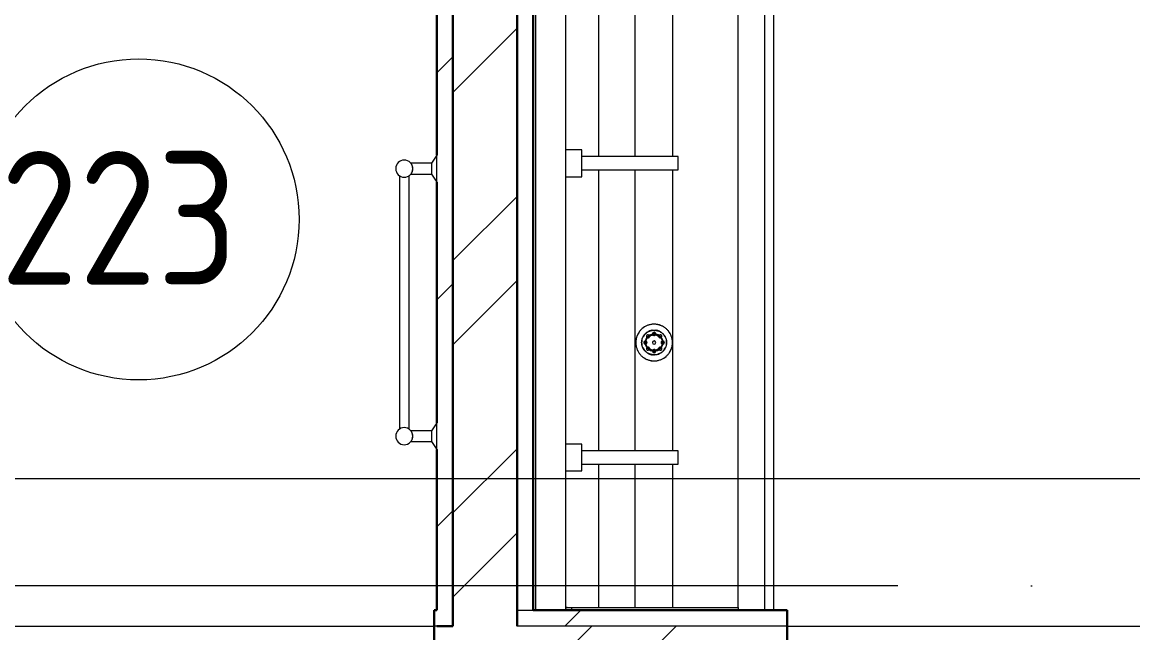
# Model space of a CAD drawing. Header units: millimetres. Extents: x -695119 to 412940, y -249585 to 622758.
# Drawn here: x 312921 to 314997, y 68824 to 69965 of the extents above; entities that cross this region are included whole.
import ezdxf

# ---------------------------------------------------------------- set-up
doc = ezdxf.new("R2010")
doc.units = ezdxf.units.MM
doc.linetypes.add('ADSK_Линия сетки', pattern=[25, 20, -2.5, 0, -2.5])
doc.linetypes.add('ADSK_Сверху', pattern=[450, 300, -150])
for name, color, linetype, lineweight in [('Линии', 7, 'Continuous', 9), ('Марки помещений', 8, 'Continuous', 20), ('Оси', 252, 'Continuous', 9), ('Перекрытие', 252, 'Continuous', 18), ('Сантехника', 252, 'Continuous', 18), ('Стены наружные', 252, 'Continuous', 18), ('Стены штриховка', 7, 'Continuous', 9)]:
    doc.layers.add(name, color=color, linetype=linetype, lineweight=lineweight)
doc.styles.add('GOST Common_2', font='', dxfattribs={"width": 0.9, "height": 250})
doc.styles.get('GOST Common_2').set_extended_font_data('GOST type B')

# ---------------------------------------------------------------- blocks, each defined once
blk = doc.blocks.new('план 2 этажа')
at = {"layer": 'Линии', "color": 251, "linetype": 'ADSK_Сверху', "ltscale": 100, "true_color": 0x636466}
blk.add_line((323395.8, 69111.6), (312565.9, 69111.6), dxfattribs=at)
at = {"layer": 'Марки помещений', "color": 251, "true_color": 0x636466}
blk.add_circle((313138.2, 69596.8), 300, dxfattribs=at)
at = {"layer": 'Оси', "color": 251, "linetype": 'ADSK_Линия сетки', "ltscale": 100, "true_color": 0x636466}
blk.add_line((332058.1, 68911.6), (255080.8, 68911.6), dxfattribs=at)
at = {"layer": 'Перекрытие', "color": 251, "ltscale": 100, "true_color": 0x636466}
blk.add_line((312660.8, 68836.6), (313690.8, 68836.6), dxfattribs=at)
at = {"layer": 'Сантехника', "color": 251, "true_color": 0x636466}
for p, q in [((313880.8, 68866.6), (313880.8, 70536.6)), ((313936.8, 68871.6), (313936.8, 70531.6)), ((314258.9, 68871.6), (314258.9, 70531.6)), ((314308.9, 68866.6), (314308.9, 70536.6)), ((314325.8, 68866.6), (314325.8, 70536.6)), ((313998.2, 69714.1), (313998.2, 70239.2)), ((314066.2, 69714.1), (314066.2, 70239.1)), ((314136.9, 69714.1), (314136.9, 70239.1)), ((313695.8, 69716.6), (313685.8, 69701.6)), ((313695.8, 69716.6), (313685.8, 69701.6)), ((313695.8, 69666.6), (313695.8, 69716.6)), ((313966.8, 69726.6), (313936.8, 69726.6)), ((313966.8, 69676.6), (313966.8, 69726.6)), ((314146.8, 69714.1), (313966.8, 69714.1)), ((314146.8, 69689.1), (314146.8, 69714.1)), ((313685.8, 69701.6), (313647.3, 69701.6)), ((313685.8, 69701.6), (313685.8, 69681.6)), ((313966.8, 69689.1), (314146.8, 69689.1)), ((313998.2, 69164.1), (313998.2, 69689.2)), ((314066.2, 69164.1), (314066.2, 69689.1)), ((314136.9, 69164.1), (314136.9, 69689.1)), ((313625.8, 69679), (313625.8, 69204.3)), ((313643.8, 69204.7), (313643.8, 69679)), ((313647.3, 69681.6), (313685.8, 69681.6)), ((313685.8, 69681.6), (313695.8, 69666.6)), ((313936.8, 69676.6), (313966.8, 69676.6)), ((313695.8, 69216.6), (313685.8, 69201.6)), ((313695.8, 69216.6), (313685.8, 69201.6)), ((313695.8, 69166.6), (313695.8, 69216.6)), ((313685.8, 69201.6), (313647.3, 69201.6)), ((313685.8, 69201.6), (313685.8, 69181.6)), ((313647.3, 69181.6), (313685.8, 69181.6)), ((313685.8, 69181.6), (313695.8, 69166.6)), ((313966.8, 69176.6), (313936.8, 69176.6)), ((313966.8, 69126.6), (313966.8, 69176.6)), ((314146.8, 69164.1), (313966.8, 69164.1)), ((314146.8, 69139.1), (314146.8, 69164.1)), ((313966.8, 69139.1), (314146.8, 69139.1)), ((313998.2, 68871.6), (313998.2, 69139.2)), ((314066.2, 68871.6), (314066.2, 69139.1)), ((314136.9, 68871.6), (314136.9, 69139.1)), ((313936.8, 69126.6), (313966.8, 69126.6)), ((313936.8, 68866.6), (313936.8, 68871.6)), ((313939.2, 68871.6), (313936.8, 68871.6)), ((313936.8, 68871.6), (313936.8, 68866.6)), ((313939.2, 68871.6), (313947.8, 68871.6)), ((313947.8, 68871.6), (314258.9, 68871.6)), ((313947.8, 68866.6), (313947.8, 68871.6)), ((314258.9, 68871.6), (314258.9, 68866.6))]:
    blk.add_line(p, q, dxfattribs=at)
at = {"layer": 'Сантехника', "color": 251, "true_color": 0x636466, "flags": 128}
for points in [[(314136.1, 69366.6), (314136.1, 69368), (314136, 69369.4), (314135.9, 69370.7), (314135.7, 69372.1), (314135.4, 69373.5), (314135.1, 69374.8), (314134.8, 69376.1), (314134.4, 69377.4), (314133.9, 69378.7), (314133.4, 69380), (314132.8, 69381.2), (314132.2, 69382.5), (314131.6, 69383.7), (314130.9, 69384.9), (314130.1, 69386), (314129.3, 69387.1), (314128.5, 69388.2), (314127.6, 69389.3), (314126.7, 69390.3), (314125.7, 69391.2), (314124.7, 69392.2), (314123.7, 69393.1), (314122.6, 69393.9), (314121.5, 69394.7), (314120.3, 69395.5), (314119.2, 69396.2), (314118, 69396.9), (314116.8, 69397.5), (314115.5, 69398.1), (314114.2, 69398.6), (314113, 69399.1), (314111.6, 69399.5), (314110.3, 69399.9), (314109, 69400.2), (314107.6, 69400.4), (314106.3, 69400.6), (314104.9, 69400.8), (314103.6, 69400.9), (314102.2, 69400.9), (314100.8, 69400.9), (314099.4, 69400.9), (314098.1, 69400.7), (314096.7, 69400.6), (314095.4, 69400.3), (314094, 69400), (314092.7, 69399.7), (314091.4, 69399.3), (314090.1, 69398.9), (314088.8, 69398.4), (314087.5, 69397.8), (314086.3, 69397.2), (314085.1, 69396.6), (314083.9, 69395.9), (314082.8, 69395.2), (314081.6, 69394.4), (314080.5, 69393.5), (314079.5, 69392.7), (314078.5, 69391.8), (314077.5, 69390.8), (314076.5, 69389.8), (314075.6, 69388.8), (314074.7, 69387.7), (314073.9, 69386.6), (314073.2, 69385.5), (314072.4, 69384.3), (314071.7, 69383.1), (314071.1, 69381.9), (314070.5, 69380.7), (314070, 69379.4), (314069.5, 69378.1), (314069.1, 69376.8), (314068.7, 69375.5), (314068.4, 69374.2), (314068.1, 69372.8), (314067.9, 69371.5), (314067.7, 69370.1), (314067.6, 69368.7), (314067.5, 69367.4), (314067.5, 69366.6)], [(314078.5, 69366.6), (314078.5, 69367.6), (314078.6, 69368.5), (314078.7, 69369.4), (314078.8, 69370.3), (314079, 69371.3), (314079.2, 69372.2), (314079.4, 69373.1), (314079.7, 69374), (314080, 69374.8), (314080.4, 69375.7), (314080.7, 69376.6), (314081.1, 69377.4), (314081.6, 69378.2), (314082.1, 69379), (314082.6, 69379.8), (314083.1, 69380.6), (314083.7, 69381.3), (314084.3, 69382), (314084.9, 69382.7), (314085.6, 69383.4), (314086.3, 69384), (314087, 69384.6), (314087.7, 69385.2), (314088.5, 69385.7), (314089.2, 69386.2), (314090, 69386.7), (314090.8, 69387.2), (314091.7, 69387.6), (314092.5, 69388), (314093.4, 69388.4), (314094.2, 69388.7), (314095.1, 69389), (314096, 69389.2), (314096.9, 69389.4), (314097.9, 69389.6), (314098.8, 69389.7), (314099.7, 69389.8), (314100.6, 69389.9), (314101.6, 69389.9), (314102.5, 69389.9), (314103.4, 69389.9), (314104.4, 69389.8), (314105.3, 69389.7), (314106.2, 69389.5), (314107.1, 69389.3), (314108, 69389.1), (314108.9, 69388.8), (314109.8, 69388.5), (314110.7, 69388.2), (314111.5, 69387.8), (314112.3, 69387.4), (314113.2, 69387), (314114, 69386.5), (314114.8, 69386), (314115.5, 69385.5), (314116.3, 69384.9), (314117, 69384.3), (314117.7, 69383.7), (314118.4, 69383), (314119, 69382.4), (314119.6, 69381.7), (314120.2, 69381), (314120.8, 69380.2), (314121.3, 69379.4), (314121.8, 69378.6), (314122.2, 69377.8), (314122.7, 69377), (314123.1, 69376.2), (314123.4, 69375.3), (314123.8, 69374.4), (314124.1, 69373.6), (314124.3, 69372.7), (314124.5, 69371.8), (314124.7, 69370.8), (314124.9, 69369.9), (314125, 69369), (314125.1, 69368.1), (314125.1, 69367.1), (314125.1, 69366.6)], [(314081.4, 69377.3), (314081.8, 69378.1), (314082.3, 69378.9), (314082.8, 69379.6), (314083.3, 69380.4), (314083.9, 69381.1), (314084.5, 69381.8), (314085.1, 69382.5), (314085.8, 69383.2), (314086.4, 69383.8), (314087.1, 69384.4), (314087.9, 69385)], [(314085.3, 69383), (314084.6, 69382.4), (314084, 69381.7), (314083.4, 69381), (314082.9, 69380.2), (314082.3, 69379.4), (314081.8, 69378.6), (314081.4, 69377.8)], [(314085.6, 69366.6), (314085.6, 69367.3), (314085.7, 69367.9), (314085.7, 69368.6), (314085.8, 69369.2), (314085.9, 69369.9), (314086.1, 69370.5), (314086.2, 69371.1), (314086.4, 69371.7), (314086.7, 69372.3), (314086.9, 69372.9), (314087.2, 69373.5), (314087.4, 69374.1), (314087.8, 69374.7), (314088.1, 69375.2), (314088.4, 69375.8), (314088.8, 69376.3), (314089.2, 69376.8), (314089.6, 69377.3), (314090.1, 69377.8), (314090.5, 69378.3), (314091, 69378.7), (314091.5, 69379.1), (314092, 69379.5), (314092.5, 69379.9), (314093.1, 69380.3)], [(314088.6, 69385.5), (314089.4, 69386), (314090.2, 69386.5), (314091, 69387), (314091.8, 69387.4), (314092.6, 69387.8), (314093.5, 69388.1), (314094.3, 69388.4), (314095.2, 69388.7), (314096.1, 69389), (314097, 69389.2), (314097.9, 69389.3), (314098.8, 69389.5), (314099.7, 69389.6), (314100.6, 69389.6), (314101.6, 69389.7), (314102.5, 69389.7), (314103.4, 69389.6), (314104.3, 69389.5), (314105.2, 69389.4), (314106.1, 69389.3), (314107, 69389.1), (314107.9, 69388.8), (314108.8, 69388.6), (314109.7, 69388.3), (314110.6, 69388), (314111.4, 69387.6), (314112.2, 69387.2), (314113, 69386.8), (314113.8, 69386.3), (314114.6, 69385.8), (314115.4, 69385.3), (314116.1, 69384.7), (314116.8, 69384.1), (314117.5, 69383.5), (314118.2, 69382.9), (314118.8, 69382.2), (314119.4, 69381.5), (314120, 69380.8), (314120.5, 69380.1), (314121.1, 69379.3), (314121.6, 69378.5), (314122, 69377.7)], [(314098.3, 69389.7), (314097.4, 69389.5), (314096.5, 69389.3), (314095.6, 69389.1), (314094.7, 69388.8), (314093.8, 69388.5), (314093, 69388.2), (314092.1, 69387.8), (314091.3, 69387.4)], [(314098.4, 69382.5), (314099.1, 69382.6), (314099.7, 69382.7), (314100.3, 69382.8), (314101, 69382.8), (314101.6, 69382.8), (314102.3, 69382.8), (314102.9, 69382.8), (314103.6, 69382.7), (314104.2, 69382.7), (314104.9, 69382.5)], [(314112.8, 69387.2), (314112, 69387.6), (314111.1, 69388), (314110.3, 69388.4), (314109.4, 69388.7), (314108.5, 69389), (314107.6, 69389.2), (314106.7, 69389.4), (314105.8, 69389.6), (314104.9, 69389.7)], [(314110.8, 69380.1), (314111.3, 69379.7), (314111.9, 69379.3), (314112.4, 69378.9), (314112.8, 69378.5), (314113.3, 69378), (314113.8, 69377.6), (314114.2, 69377.1), (314114.6, 69376.6), (314115, 69376.1), (314115.3, 69375.5), (314115.7, 69375), (314116, 69374.4), (314116.3, 69373.9), (314116.6, 69373.3), (314116.8, 69372.7), (314117.1, 69372.1), (314117.3, 69371.4), (314117.5, 69370.8), (314117.6, 69370.2), (314117.7, 69369.6), (314117.9, 69368.9), (314117.9, 69368.3), (314118, 69367.6), (314118, 69367), (314118, 69366.6)], [(314122, 69378.2), (314121.6, 69379), (314121, 69379.8), (314120.5, 69380.6), (314119.9, 69381.3), (314119.3, 69382), (314118.7, 69382.7), (314118, 69383.4)], [(314067.5, 69366.6), (314067.5, 69365.3), (314067.6, 69363.9), (314067.8, 69362.5), (314068, 69361.2), (314068.2, 69359.8), (314068.5, 69358.5), (314068.8, 69357.2), (314069.3, 69355.8), (314069.7, 69354.6), (314070.2, 69353.3), (314070.8, 69352), (314071.4, 69350.8), (314072, 69349.6), (314072.8, 69348.4), (314073.5, 69347.3), (314074.3, 69346.2), (314075.1, 69345.1), (314076, 69344), (314077, 69343), (314077.9, 69342), (314078.9, 69341.1), (314080, 69340.2), (314081, 69339.3), (314082.1, 69338.5), (314083.3, 69337.8), (314084.4, 69337.1), (314085.6, 69336.4), (314086.9, 69335.8), (314088.1, 69335.2), (314089.4, 69334.7), (314090.7, 69334.2), (314092, 69333.8), (314093.3, 69333.4), (314094.6, 69333.1), (314096, 69332.8), (314097.3, 69332.6), (314098.7, 69332.5), (314100.1, 69332.4), (314101.4, 69332.3), (314102.8, 69332.4), (314104.2, 69332.4), (314105.6, 69332.5), (314106.9, 69332.7), (314108.3, 69332.9), (314109.6, 69333.2), (314110.9, 69333.6), (314112.3, 69334), (314113.5, 69334.4), (314114.8, 69334.9), (314116.1, 69335.4), (314117.3, 69336), (314118.5, 69336.7), (314119.7, 69337.4), (314120.9, 69338.1), (314122, 69338.9), (314123.1, 69339.7), (314124.2, 69340.6), (314125.2, 69341.5), (314126.2, 69342.5), (314127.1, 69343.5), (314128, 69344.5), (314128.9, 69345.6), (314129.7, 69346.7), (314130.5, 69347.8), (314131.2, 69349), (314131.9, 69350.1), (314132.5, 69351.4), (314133.1, 69352.6), (314133.6, 69353.9), (314134.1, 69355.1), (314134.6, 69356.4), (314134.9, 69357.8), (314135.3, 69359.1), (314135.5, 69360.4), (314135.8, 69361.8), (314135.9, 69363.2), (314136, 69364.5), (314136.1, 69365.9), (314136.1, 69366.6)], [(314078.9, 69370.8), (314078.7, 69369.9), (314078.6, 69369), (314078.6, 69368.1), (314078.5, 69367.1), (314078.5, 69366.6)], [(314078.5, 69366.6), (314078.5, 69365.7), (314078.6, 69364.8), (314078.7, 69363.8), (314078.8, 69362.9)], [(314125.1, 69366.6), (314125.1, 69365.7), (314125, 69364.8), (314124.9, 69363.8), (314124.8, 69362.9), (314124.6, 69362), (314124.4, 69361.1), (314124.2, 69360.2), (314123.9, 69359.3), (314123.6, 69358.4), (314123.3, 69357.6), (314122.9, 69356.7), (314122.5, 69355.9), (314122, 69355.1), (314121.6, 69354.3), (314121, 69353.5), (314120.5, 69352.7), (314119.9, 69352), (314119.3, 69351.3), (314118.7, 69350.6), (314118, 69349.9), (314117.4, 69349.3), (314116.7, 69348.7), (314115.9, 69348.1), (314115.2, 69347.5), (314114.4, 69347), (314113.6, 69346.5), (314112.8, 69346.1), (314112, 69345.7), (314111.1, 69345.3), (314110.3, 69344.9), (314109.4, 69344.6), (314108.5, 69344.3), (314107.6, 69344.1), (314106.7, 69343.9), (314105.8, 69343.7), (314104.9, 69343.5), (314103.9, 69343.4), (314103, 69343.4), (314102.1, 69343.3), (314101.1, 69343.3), (314100.2, 69343.4), (314099.3, 69343.5), (314098.3, 69343.6), (314097.4, 69343.8), (314096.5, 69343.9), (314095.6, 69344.2), (314094.7, 69344.4), (314093.8, 69344.7), (314093, 69345.1), (314092.1, 69345.4), (314091.3, 69345.9), (314090.5, 69346.3), (314089.7, 69346.8), (314088.9, 69347.3), (314088.1, 69347.8), (314087.4, 69348.4), (314086.6, 69349), (314085.9, 69349.6), (314085.3, 69350.2), (314084.6, 69350.9), (314084, 69351.6), (314083.4, 69352.3), (314082.9, 69353.1), (314082.3, 69353.8), (314081.8, 69354.6), (314081.4, 69355.4), (314081, 69356.3), (314080.6, 69357.1), (314080.2, 69358), (314079.9, 69358.8), (314079.6, 69359.7), (314079.3, 69360.6), (314079.1, 69361.5), (314078.9, 69362.4), (314078.7, 69363.3), (314078.6, 69364.3), (314078.6, 69365.2), (314078.5, 69366.1), (314078.5, 69366.6)], [(314078.8, 69366.6), (314078.8, 69367.6), (314078.8, 69368.5), (314078.9, 69369.4), (314079.1, 69370.3), (314079.2, 69371.2), (314079.4, 69372.1)], [(314079.3, 69361.6), (314079.2, 69362.5), (314079, 69363.4), (314078.9, 69364.3), (314078.8, 69365.2), (314078.8, 69366.1), (314078.8, 69366.6)], [(314092.8, 69353.2), (314092.3, 69353.5), (314091.8, 69353.9), (314091.3, 69354.3), (314090.8, 69354.8), (314090.3, 69355.2), (314089.9, 69355.7), (314089.4, 69356.2), (314089, 69356.7), (314088.6, 69357.2), (314088.3, 69357.7), (314087.9, 69358.3), (314087.6, 69358.8), (314087.3, 69359.4), (314087, 69360), (314086.8, 69360.6), (314086.5, 69361.2), (314086.3, 69361.8), (314086.2, 69362.4), (314086, 69363.1), (314085.9, 69363.7), (314085.8, 69364.4), (314085.7, 69365), (314085.6, 69365.6), (314085.6, 69366.3), (314085.6, 69366.6)], [(314118, 69366.6), (314118, 69366), (314118, 69365.3), (314117.9, 69364.7), (314117.8, 69364.1), (314117.7, 69363.4), (314117.5, 69362.8), (314117.4, 69362.2), (314117.2, 69361.5), (314117, 69360.9), (314116.7, 69360.3), (314116.5, 69359.7), (314116.2, 69359.2), (314115.9, 69358.6), (314115.5, 69358), (314115.2, 69357.5), (314114.8, 69357), (314114.4, 69356.4), (314114, 69356), (314113.6, 69355.5), (314113.1, 69355), (314112.6, 69354.6), (314112.1, 69354.2), (314111.6, 69353.7), (314111.1, 69353.4), (314110.6, 69353)], [(314124.9, 69366.6), (314124.8, 69365.7), (314124.8, 69364.8), (314124.7, 69363.9), (314124.6, 69363), (314124.4, 69362.1), (314124.2, 69361.2)], [(314124.3, 69371.7), (314124.5, 69370.8), (314124.6, 69369.9), (314124.7, 69369), (314124.8, 69368.1), (314124.8, 69367.1), (314124.9, 69366.6)], [(314124.7, 69362.4), (314124.9, 69363.3), (314125, 69364.3), (314125.1, 69365.2), (314125.1, 69366.1), (314125.1, 69366.6)], [(314125.1, 69366.6), (314125.1, 69367.6), (314125, 69368.5), (314124.9, 69369.4), (314124.8, 69370.3)], [(314105.7, 69343.9), (314104.8, 69343.8), (314103.9, 69343.7), (314103, 69343.6), (314102.1, 69343.6), (314101.1, 69343.6), (314100.2, 69343.7), (314099.3, 69343.7), (314098.4, 69343.9), (314097.5, 69344), (314096.6, 69344.2), (314095.7, 69344.4), (314094.8, 69344.7), (314093.9, 69345), (314093.1, 69345.3), (314092.2, 69345.7), (314091.4, 69346.1), (314090.6, 69346.5), (314089.8, 69347), (314089, 69347.5), (314088.3, 69348), (314087.5, 69348.6), (314086.8, 69349.2), (314086.1, 69349.8), (314085.5, 69350.4), (314084.8, 69351.1), (314084.2, 69351.8), (314083.6, 69352.5), (314083.1, 69353.2), (314082.6, 69354), (314082.1, 69354.8), (314081.6, 69355.6)], [(314081.6, 69355.1), (314082.1, 69354.3), (314082.6, 69353.5), (314083.1, 69352.7), (314083.7, 69352), (314084.3, 69351.3), (314084.9, 69350.6), (314085.6, 69349.9)], [(314090.8, 69346.1), (314091.7, 69345.7), (314092.5, 69345.3), (314093.4, 69344.9), (314094.2, 69344.6), (314095.1, 69344.3), (314096, 69344.1), (314096.9, 69343.9), (314097.9, 69343.7), (314098.8, 69343.5)], [(314105.2, 69350.8), (314104.6, 69350.7), (314103.9, 69350.6), (314103.3, 69350.5), (314102.6, 69350.5), (314102, 69350.4), (314101.3, 69350.4), (314100.7, 69350.5), (314100, 69350.5), (314099.4, 69350.6), (314098.8, 69350.7)], [(314115, 69347.8), (314114.3, 69347.3), (314113.5, 69346.8), (314112.7, 69346.3), (314111.9, 69345.9), (314111, 69345.5), (314110.2, 69345.2), (314109.3, 69344.8)], [(314109.8, 69344.7), (314110.7, 69345.1), (314111.5, 69345.4), (314112.3, 69345.9)], [(314122.2, 69356), (314121.8, 69355.2), (314121.3, 69354.4), (314120.8, 69353.6), (314120.3, 69352.9), (314119.7, 69352.1), (314119.1, 69351.4), (314118.5, 69350.8), (314117.9, 69350.1), (314117.2, 69349.5), (314116.5, 69348.9), (314115.8, 69348.3)], [(314118.4, 69350.2), (314119, 69350.9), (314119.6, 69351.6), (314120.2, 69352.3), (314120.8, 69353.1), (314121.3, 69353.8), (314121.8, 69354.6), (314122.2, 69355.4)]]:
    blk.add_lwpolyline(points, dxfattribs=at)
at = {"layer": 'Сантехника', "color": 251, "true_color": 0x636466}
for centre, radius, start, end in [((313634.8, 69691.6), 16, 90, 270), ((313634.8, 69691.6), 16, 270, 90), ((314101.8, 69366.6), 34.3, 112.2071, 130.7179), ((314101.8, 69366.6), 34.3, 81.2405, 94.5295), ((314101.8, 69366.6), 34.3, 75.5624, 78.0603), ((314101.8, 69366.6), 34.3, 58.7429, 72.8932), ((314101.8, 69366.6), 34.3, 145.0376, 161.2102), ((314101.8, 69366.6), 34.3, 133.5244, 136.5478), ((314101.8, 69366.6), 23, 144, 154.1058), ((314101.8, 69366.6), 15.9, 0, 180), ((314101.8, 69366.6), 16.2, 135, 155.2568), ((314090.4, 69378.1), 3, 45, 225), ((314090.4, 69378.1), 3, 135, 195), ((314090.4, 69378.1), 3, 225, 45), ((314090.4, 69378.1), 3, 90, 120), ((314101.8, 69366.6), 16.2, 110.5449, 131.5627), ((314101.8, 69366.6), 14.1, 127.2178, 138.2234), ((314101.8, 69366.6), 14.1, 125.0449, 135), ((314101.8, 69366.6), 13.9, 45, 135), ((314101.8, 69366.6), 13.9, 45, 135), ((314090.4, 69378.1), 3, 330, 45), ((314101.8, 69366.6), 14.1, 113.7949, 123.75), ((314101.8, 69366.6), 14.1, 102.5449, 112.4926), ((314101.8, 69366.6), 16.2, 48.4373, 101.028), ((314101.8, 69382.8), 3, 0, 180), ((314101.8, 69382.8), 3, 0, 180), ((314101.8, 69382.8), 3, 180, 255), ((314101.8, 69382.8), 3, 180, 0), ((314101.8, 69366.6), 14.1, 91.2949, 101.25), ((314101.8, 69366.6), 14.1, 84.6458, 100.001), ((314101.8, 69366.6), 18.1, 83.5568, 96.4432), ((314101.8, 69366.6), 14.1, 80.0449, 90), ((314101.8, 69382.8), 3, 285, 0), ((314101.8, 69366.6), 14.1, 68.7949, 78.75), ((314101.8, 69366.6), 14.1, 59.2171, 67.5), ((314101.8, 69366.6), 14.1, 46.2949, 56.25), ((314101.8, 69366.6), 14.1, 42.2028, 55.2148), ((314113.3, 69378.1), 3, 135, 210), ((314113.3, 69378.1), 3, 135, 315), ((314113.3, 69378.1), 3, 315, 135), ((314113.3, 69378.1), 3, 60, 90), ((314101.8, 69366.6), 16.2, 39.3943, 45), ((314113.3, 69378.1), 3, 345, 45), ((314101.8, 69366.6), 23, 25.3123, 36), ((314101.8, 69366.6), 34.3, 20.4173, 38.2302), ((314101.8, 69366.6), 34.3, 170.2639, 180), ((314101.8, 69366.6), 34.3, 180, 184.4583), ((314101.8, 69366.6), 34.3, 186.4389, 190.0463), ((314101.8, 69366.6), 34.3, 164.3157, 167.198), ((314101.8, 69366.6), 23, 205.3123, 216), ((314085.6, 69366.6), 3, 90, 180), ((314085.6, 69366.6), 3, 150, 180), ((314085.6, 69366.6), 3, 180, 210), ((314085.6, 69366.6), 3, 180, 270), ((314085.6, 69366.6), 3, 90, 105), ((314085.6, 69366.6), 3, 255, 270), ((314101.8, 69366.6), 16.2, 158.4339, 180), ((314085.6, 69366.6), 3, 30, 90), ((314085.6, 69366.6), 3, 0, 90), ((314085.6, 69366.6), 3, 270, 0), ((314085.6, 69366.6), 3, 270, 330), ((314101.8, 69366.6), 15.9, 180, 0), ((314090.4, 69355.2), 3, 135, 315), ((314101.8, 69366.6), 14.1, 173.2684, 180), ((314101.8, 69366.6), 14.1, 180, 186.7316), ((314090.4, 69378.1), 3, 210, 225), ((314090.4, 69355.2), 3, 135, 150), ((314090.4, 69378.1), 3, 225, 285), ((314090.4, 69355.2), 3, 75, 135), ((314090.4, 69355.2), 3, 315, 135), ((314101.8, 69366.6), 14.1, 136.2949, 141.7649), ((314101.8, 69366.6), 14.1, 218.2351, 225), ((314101.8, 69366.6), 14.1, 221.7766, 232.7822), ((314101.8, 69366.6), 13.9, 225, 315), ((314101.8, 69366.6), 13.9, 225, 315), ((314090.4, 69355.2), 3, 315, 30), ((314101.8, 69366.6), 3, 0, 180), ((314101.8, 69366.6), 3, 180, 0), ((314101.8, 69366.6), 14.1, 304.7852, 317.7972), ((314101.8, 69366.6), 14.1, 305.0449, 315), ((314113.3, 69355.2), 3, 45, 225), ((314113.3, 69355.2), 3, 150, 225), ((314113.3, 69355.2), 3, 225, 45), ((314101.8, 69366.6), 14.1, 38.2351, 45), ((314101.8, 69366.6), 14.1, 316.2949, 321.7649), ((314113.3, 69378.1), 3, 255, 315), ((314113.3, 69355.2), 3, 45, 105), ((314118, 69366.6), 3, 90, 180), ((314118, 69366.6), 3, 180, 270), ((314113.3, 69378.1), 3, 315, 330), ((314118, 69366.6), 3, 90, 150), ((314118, 69366.6), 3, 210, 270), ((314113.3, 69355.2), 3, 30, 45), ((314101.8, 69366.6), 14.1, 0, 6.7316), ((314101.8, 69366.6), 14.1, 353.2684, 0), ((314101.8, 69366.6), 16.2, 338.4996, 0), ((314118, 69366.6), 3, 75, 90), ((314118, 69366.6), 3, 0, 90), ((314118, 69366.6), 3, 270, 0), ((314118, 69366.6), 3, 270, 285), ((314101.8, 69366.6), 23, 324, 334.1058), ((314118, 69366.6), 3, 0, 30), ((314118, 69366.6), 3, 330, 0), ((314101.8, 69366.6), 34.3, 344.3157, 347.198), ((314101.8, 69366.6), 34.3, 6.4389, 10.0463), ((314101.8, 69366.6), 34.3, 350.2639, 0), ((314101.8, 69366.6), 34.3, 0, 4.4583), ((314101.8, 69366.6), 34.3, 200.4173, 218.2302), ((314101.8, 69366.6), 34.3, 236.5875, 252.8932), ((314090.4, 69355.2), 3, 165, 225), ((314090.4, 69355.2), 3, 240, 270), ((314101.8, 69366.6), 16.2, 219.3943, 255), ((314101.8, 69366.6), 14.1, 226.2949, 236.25), ((314101.8, 69366.6), 14.1, 237.5449, 247.5), ((314101.8, 69366.6), 14.1, 251.8474, 258.75), ((314101.8, 69366.6), 16.2, 255.6005, 281.028), ((314101.8, 69350.4), 3, 0, 180), ((314101.8, 69350.4), 3, 105, 180), ((314101.8, 69350.4), 3, 180, 0), ((314101.8, 69350.4), 3, 180, 0), ((314101.8, 69366.6), 14.1, 260.0449, 270), ((314101.8, 69366.6), 14.1, 260.5238, 275.3542), ((314101.8, 69366.6), 18.1, 263.5568, 276.4432), ((314101.8, 69366.6), 14.1, 271.2949, 281.25), ((314101.8, 69350.4), 3, 0, 75), ((314101.8, 69366.6), 14.1, 282.5449, 292.5), ((314101.8, 69366.6), 16.2, 290.5449, 320.552), ((314101.8, 69366.6), 14.1, 293.7949, 300.7829), ((314113.3, 69355.2), 3, 270, 300), ((314101.8, 69366.6), 18.1, 316.1528, 321.4432), ((314101.8, 69366.6), 34.3, 292.2071, 310.7179), ((314113.3, 69355.2), 3, 315, 15), ((314101.8, 69366.6), 34.3, 327.1959, 341.2102), ((314101.8, 69366.6), 34.3, 255.5624, 259.0767), ((314101.8, 69366.6), 34.3, 261.2405, 274.5295), ((313634.8, 69191.6), 16, 90, 270), ((313634.8, 69191.6), 16, 270, 90)]:
    blk.add_arc(centre, radius, start, end, dxfattribs=at)
for points, knots in [([(313650, 69696.7), (313649.7, 69697.5), (313649.4, 69698.3), (313648.9, 69699.2), (313648.6, 69699.7), (313648.3, 69700.3), (313648, 69700.7), (313647.8, 69701), (313647.7, 69701.1), (313647.5, 69701.3), (313647.4, 69701.5), (313647.3, 69701.6), (313647.3, 69701.6)], [0.6666667, 0.6666667, 0.6666667, 0.6666667, 0.75, 0.7708333, 0.7916667, 0.8333333, 0.875, 0.8854167, 0.8958333, 0.9166667, 0.9583333, 1, 1, 1, 1]), ([(313647.8, 69682.3), (313647.8, 69682.4), (313648, 69682.6), (313648.3, 69683), (313648.6, 69683.5), (313649.2, 69684.5), (313649.9, 69686), (313650.5, 69688.1), (313650.7, 69689.8), (313650.8, 69690.9), (313650.8, 69691.4)], [0.1111111, 0.1111111, 0.1111111, 0.1111111, 0.1388889, 0.1666667, 0.1944444, 0.2222222, 0.3333333, 0.3888889, 0.4444444, 0.4925448, 0.4925448, 0.4925448, 0.4925448]), ([(313650, 69196.7), (313649.7, 69197.5), (313649.4, 69198.3), (313648.9, 69199.2), (313648.6, 69199.7), (313648.3, 69200.3), (313648, 69200.7), (313647.8, 69201), (313647.7, 69201.1), (313647.5, 69201.3), (313647.4, 69201.5), (313647.3, 69201.6), (313647.3, 69201.6)], [0.6666667, 0.6666667, 0.6666667, 0.6666667, 0.75, 0.7708333, 0.7916667, 0.8333333, 0.875, 0.8854167, 0.8958333, 0.9166667, 0.9583333, 1, 1, 1, 1]), ([(313647.3, 69181.6), (313647.3, 69181.7), (313647.4, 69181.8), (313647.6, 69182), (313647.8, 69182.2), (313648, 69182.6), (313648.3, 69183), (313648.6, 69183.5), (313649.2, 69184.5), (313649.9, 69186), (313650.5, 69188.1), (313650.7, 69189.7), (313650.8, 69190.8), (313650.8, 69191.3)], [0, 0, 0, 0, 0.0555556, 0.0833333, 0.1111111, 0.1388889, 0.1666667, 0.1944444, 0.2222222, 0.3333333, 0.3888889, 0.4444444, 0.4884465, 0.4884465, 0.4884465, 0.4884465])]:
    blk.add_open_spline(points, degree=3, knots=knots, dxfattribs=at)
for points in [[(313650.7, 69693.4), (313650.6, 69694), (313650.6, 69694.6), (313650.4, 69695.1)], [(313650.7, 69193.4), (313650.6, 69194), (313650.6, 69194.6), (313650.4, 69195.1)]]:
    blk.add_open_spline(points, degree=3, dxfattribs=at)
at = {"layer": 'Стены наружные', "color": 251, "lineweight": 30, "true_color": 0x636466}
for p, q in [((313725.8, 70606.6), (313725.8, 68836.6)), ((313695.8, 70576.6), (313695.8, 69716.6)), ((313845.8, 68836.6), (313845.8, 70566.6)), ((313875.8, 68866.6), (313875.8, 70536.6)), ((313695.8, 69666.6), (313695.8, 69216.6)), ((313695.8, 69166.6), (313695.8, 68866.6)), ((313690.8, 68866.6), (313690.8, 68766.6)), ((313695.8, 68866.6), (313690.8, 68866.6)), ((314350.8, 68866.6), (313875.8, 68866.6)), ((314350.8, 68766.6), (314350.8, 68866.6)), ((313725.8, 68836.6), (313695.8, 68836.6))]:
    blk.add_line(p, q, dxfattribs=at)
at = {"layer": 'Стены наружные', "color": 251, "linetype": 'Continuous', "lineweight": 9, "true_color": 0x636466}
for p, q in [((313725.8, 69834), (313845.8, 69954)), ((313695.8, 69870.4), (313725.8, 69900.4)), ((313725.8, 69519.7), (313845.8, 69639.7)), ((313725.8, 69362.5), (313845.8, 69482.5)), ((313695.8, 69446.2), (313725.8, 69476.2)), ((313725.8, 69048.2), (313845.8, 69168.2)), ((313695.8, 69021.9), (313725.8, 69051.9)), ((313725.8, 68891), (313845.8, 69011)), ((313934.8, 68836.6), (313964.8, 68866.6)), ((313865.7, 68716.6), (313985.7, 68836.6)), ((314022.9, 68716.6), (314142.9, 68836.6))]:
    blk.add_line(p, q, dxfattribs=at)
at = {"layer": 'Стены наружные', "color": 251, "true_color": 0x636466}
for p, q in [((312660.8, 68836.6), (313690.8, 68836.6)), ((314350.8, 68836.6), (315480.8, 68836.6))]:
    blk.add_line(p, q, dxfattribs=at)
at = {"layer": 'Стены штриховка', "color": 251, "true_color": 0x636466}
for p, q in [((313845.8, 68866.6), (313875.8, 68866.6)), ((313695.8, 68836.6), (313690.8, 68836.6)), ((314350.8, 68836.6), (313845.8, 68836.6))]:
    blk.add_line(p, q, dxfattribs=at)
at = {"layer": 'Марки помещений', "color": 251, "true_color": 0x636466, "style": 'GOST Common_2', "width": 0.9}
blk.add_text('223', height=250, dxfattribs=at).set_placement((312879.4, 69474.5))

msp = doc.modelspace()

# ---------------------------------------------------------------- block references
msp.add_blockref('план 2 этажа', (0, 0))

doc.saveas('drawing.dxf')
